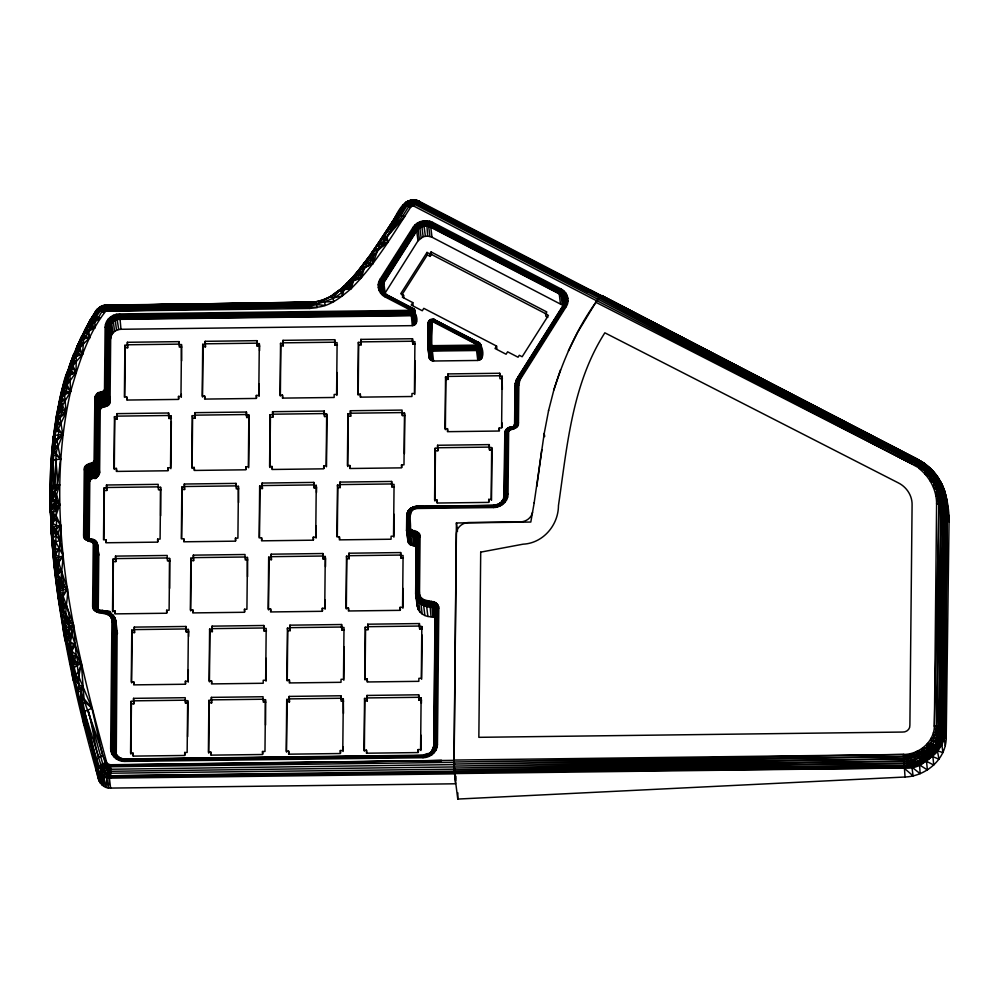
<?xml version="1.0" encoding="UTF-8"?>
<svg xmlns="http://www.w3.org/2000/svg" width="999" height="999" viewBox="0 0 999 999"><rect width="100%" height="100%" fill="white"/><g stroke="black" fill="none" stroke-linecap="round" stroke-linejoin="round"><path stroke-width="1.5" d="M534.228 502.647L530.806 522.052L456.418 522.976L453.996 762.362L455.519 783.79L110.602 788.086C96.891 789.235 91.159 764.385 106.781 762.761C74.151 643.119 42.482 515.559 70.554 391.695C78.659 364.111 87.8 333.566 105.757 311.164L309.141 306.656C325.312 310.115 339.847 298.351 351.323 288.449C375.087 264.648 392.332 235.414 410.527 207.367C411.039 206.169 412.525 205.394 413.736 206.044L596.728 300.836L599.999 296.728L602.172 296.141L418.718 201.036C397.839 194.031 394.343 228.247 382.567 236.9C368.806 256.88 355.307 277.872 336.151 293.107M91.671 462.999C91.321 470.629 92.932 487.524 99.613 472.639L100.237 410.015L98.926 399.013L94.893 396.965L94.068 461.101C92.008 464.985 83.554 462.962 84.253 469.817L83.604 535.077C82.78 541.933 91.271 539.722 93.244 543.556L92.62 606.193C93.631 617.457 112.55 608.816 111.913 622.027L110.652 748.513C110.552 755.943 117.682 761.675 124.825 761.425L423.027 757.717C430.257 757.717 437.35 751.935 437.45 744.442L438.811 608.041C437.799 596.778 418.881 605.419 419.518 592.207L420.067 537.05C420.891 530.182 412.387 532.405 410.427 528.571C411.226 522.602 406.955 509.215 416.745 508.491L493.593 507.542C500.824 507.542 507.929 501.76 508.029 494.268L508.653 431.543C510.701 427.659 519.155 429.67 518.469 422.814L518.843 385.139L519.88 380.007L566.121 306.78C570.167 300.774 567.507 292.058 561.063 288.961L432.604 222.34C425.986 218.931 417.082 221.066 413.024 227.385L380.119 279.171C376.074 285.177 378.733 293.893 385.177 296.978L410.876 310.314C417.182 311.788 419.93 324.65 412.312 325.649L120.979 329.283C115.809 329.27 110.752 333.404 110.677 338.761L110.052 401.286C110.552 408.129 101.286 404.87 100.237 410.015M93.431 478.334L92.008 462.987M412.312 325.649L410.876 310.314C412.462 306.331 415.759 310.464 410.876 310.314L119.555 313.936C112.325 313.936 105.22 319.717 105.12 327.21L104.495 389.735C99.5 393.369 103.821 401.123 103.534 406.98M103.871 406.968L102.435 391.633M98.839 779.932C78.297 708.453 61.439 635.714 53.684 561.638L51.086 530.794L50.087 488.161L53.484 485.764L59.64 484.815L56.468 494.93L56.094 505.182L52.722 513.261L52.959 527.372L56.044 529.545L58.067 533.216L63.274 555.856L60.602 582.18L59.178 585.913L57.917 594.979L63.948 631.106L71.94 670.379L82.542 714.797L97.59 769.53L101.124 775.324L103.834 786.3L103.584 775.773L105.844 765.459C96.578 730.931 81.344 698.351 73.277 663.611C55.919 607.417 51.111 547.689 49.95 489.085L50.874 462.974L53.109 438.136C58.029 413.074 58.841 385.264 73.127 363.311L76.074 361.8L82.467 354.483L83.691 339.335C90.734 330.844 93.569 320.03 98.476 310.514L98.514 308.591L100.325 307.118L106.131 305.082L308.167 302.547C336.563 302.397 353.958 275.662 369.792 256.094L399.438 214.623L405.507 205.07L405.432 203.284L407.854 201.136L412.662 199.937L412.762 200.624M119.555 313.936L120.979 329.283M419.368 534.14L415.921 537.05L417.132 547.415L413.873 545.754L412.45 530.419M412.774 530.407L414.21 545.754M429.632 601.435L431.068 616.77L434.99 617.37L433.741 606.992L436.101 602.822M433.529 361.001L431.705 345.379L431.93 321.903L434.253 319.643L478.783 342.52C482.954 346.316 485.701 359.54 477.809 360.452L433.529 361.001L430.744 360.139L429.183 357.854L427.822 347.003L428.059 323.614L429.345 320.467L432.105 321.603L430.644 319.68L429.17 320.642L428.059 323.614M431.531 601.41L432.954 616.745M532.542 512.212C531.518 517.882 525.961 521.865 520.342 521.89L468.743 522.527C462.549 522.514 456.443 527.497 456.381 533.903L454.108 762.012L454.445 772.639L457.767 799.063L905.044 777.01C925.549 776.211 945.691 759.802 946.19 738.473L949.05 521.528C949.175 496.865 940.708 468.831 915.696 458.828L600.624 295.966C579.195 323.713 564.348 356.693 553.833 390.035M948.6 517.932L946.74 499.488L944.779 491.333L939.06 479.083L931.305 470.691L913.748 460.514L598.813 297.727L912.624 461.938C928.171 469.78 939.197 486.263 938.885 503.896L934.39 726.048C934.177 742.082 918.968 754.482 903.471 754.47L905.044 777.01M97.59 769.53L100.4 783.154L99.276 772.215L103.584 775.773L110.789 777.147L903.795 766.807C925.236 767.607 944.23 750.786 944.754 729.145L946.103 506.056C947.314 486.176 933.528 466.196 914.797 459.465L599.762 296.691L913.748 460.514C923.713 464.135 933.615 469.642 939.06 479.083L929.37 468.706L922.951 463.286L919.167 465.959L918.705 468.231C929.657 476.635 936.662 489.935 936.6 503.821L934.39 726.048C941.657 746.253 927.06 770.691 903.908 767.969L454.545 773.563M76.074 361.8L73.339 360.851L69.68 367.432L67.507 378.209L70.005 380.507L67.108 382.242C59.016 397.852 60.577 416.82 54.52 432.967C56.431 443.144 54.058 453.421 50.874 462.974L53.297 436.85L55.07 435.327L62.787 434.428L60.04 417.694L61.988 412.112L61.463 407.155L70.554 391.695L69.942 375.162C75 366.034 71.978 353.471 80.157 345.517L83.142 344.23L89.922 337.562L88.599 331.368L86.551 329.658C87.388 321.815 93.943 314.623 98.514 308.591L104.458 311.588L96.154 310.639L90.347 320.192L94.855 321.728L100.424 318.044L93.644 316.233L91.995 317.869C79.495 338.137 70.542 360.452 63.986 383.266L65.385 385.102L67.133 384.89L76.011 372.477L76.311 356.705L78.534 353.596L82.842 336.288L98.514 308.591L95.629 311.164L83.816 332.155L87.75 333.042L89.922 337.562L82.055 339.285L78.871 342.882L70.055 364.223L71.279 365.934L72.989 365.821L76.074 361.8L73.751 359.478L71.603 360.614L73.127 363.311C62.263 374.325 62.949 392.832 58.179 407.093C54.046 426.835 52.035 447.315 51.411 467.232M110.602 788.086L109.278 776.997L110.464 764.747L107.193 763.81L102.572 755.644L91.945 708.241L78.734 676.523L77.273 665.234L78.009 662.25L76.136 654.857L73.439 624.912L63.162 596.278L62.887 585.214L60.602 582.18L56.568 582.155C50.824 542.37 49.251 502.01 51.024 461.863L52.81 460.239L60.564 458.953L56.918 440.671L58.616 434.453L58.342 428.883L57.268 425.474L55.482 424.6L56.718 414.21L60.752 404.508L62.313 405.269L66.134 412.287L58.342 428.883L56.556 429.308L53.759 439.373L53.059 442.445L54.895 445.179L58.017 446.578C51.124 462.862 65.022 484.602 50.312 497.889L52.073 493.007C50.312 478.121 55.407 462.787 52.622 448.364L56.918 440.671L62.787 434.428L58.342 428.883M59.64 484.815L54.733 491.97L52.073 493.007L51.948 494.767L52.36 499.625L56.094 505.182L56.518 525.936L55.232 552.984L56.881 563.361L55.632 570.367L55.944 576.498L60.702 579.133L63.973 585.389L67.457 588.973C68.644 601.51 61.226 617.432 71.029 627.971L72.14 635.264L81.394 663.998L84.028 698.713L91.945 708.241L84.378 711.6L82.642 713.736L83.804 724.774M944.417 490.484L937.624 481.893L924.949 473.913L924.974 470.854L929.37 468.706L931.043 469.118C938.198 477.46 945.154 487.087 946.041 498.501M92.795 607.679C94.168 606.331 97.79 609.215 96.766 607.429L97.39 544.792C97.727 542.095 94.093 538.161 92.495 542.095M89.236 538.848L89.798 481.368L91.059 479.008L93.094 478.334M415.122 312.45L414.622 310.052C410.751 306.381 416.683 310.776 414.872 313.311L410.876 311.188L119.543 314.81C112.775 314.81 106.131 320.229 106.031 327.235L105.419 389.772C104.033 394.468 95.08 391.708 95.604 398.489L94.98 461.126C93.594 465.821 84.64 463.061 85.165 469.855L84.515 535.102C83.866 541.895 92.87 538.923 94.156 543.581L93.531 606.218C95.23 616.608 113.811 608.528 112.825 622.052L111.576 748.551C111.476 755.494 118.144 760.863 124.838 760.639L423.039 756.917C429.807 756.93 436.451 751.51 436.551 744.505L437.912 608.104C436.213 597.702 417.632 605.781 418.618 592.257L419.155 537.1C419.805 530.307 410.814 533.291 409.515 528.621C409.852 522.152 406.368 508.241 416.758 507.704L493.606 506.743C500.387 506.755 507.03 501.336 507.117 494.318L507.742 431.593C509.128 426.898 518.081 429.657 517.557 422.864L517.932 385.189L519.03 379.782L565.347 306.406C569.13 300.786 566.645 292.632 560.614 289.735L432.142 223.114C425.949 219.917 417.619 221.915 413.811 227.834L380.906 279.62C377.123 285.239 379.608 293.406 385.639 296.303L411.351 309.628L414.185 310.264C416.695 312.312 413.686 315.934 411.051 315.709L119.718 319.343C114.56 319.33 109.49 323.464 109.415 328.808L108.791 391.346C109.303 398.189 100.037 394.93 98.976 400.062L98.364 462.699L96.004 467.12L90.422 468.706L88.886 470.117L89.798 481.368M99.45 473.901L98.189 463.948L98.839 399.7C99.488 394.942 106.069 397.515 108.167 393.781L108.641 390.984L104.495 389.735M94.73 540.234L96.953 542.732L97.54 545.154L96.915 607.792L92.62 606.193M98.227 611.625L98.789 555.107L96.953 542.732M104.033 488.012L104.346 490.497L106.793 490.472L106.481 487.987L104.033 488.012L103.521 539.81L105.969 539.772L106.281 542.257M103.859 539.248L104.346 490.497M105.969 539.772L105.931 542.769L157.617 542.132L157.642 539.135L160.09 539.098L160.614 487.312L158.154 487.337L158.192 484.353L106.506 485.002L106.481 487.987M106.793 490.472L106.506 485.002M109.89 402.535L108.629 392.595L109.266 328.446C109.341 323.039 114.46 318.868 119.68 318.868L411.001 315.247L414.235 313.399L414.772 312.337L413.786 309.365L386.101 295.729C380.444 293.019 378.122 285.389 381.668 280.132L414.573 228.334C418.131 222.814 425.936 220.929 431.718 223.926L560.189 290.547C565.834 293.256 568.156 300.886 564.622 306.144L518.231 379.645L517.082 385.327L516.708 423.002C517.007 429.645 507.604 426.198 506.893 431.718L506.268 494.455C506.181 501.011 499.975 506.081 493.631 506.081L416.783 507.03L413.349 507.792L410.589 509.84L408.816 514.36L408.853 529.832L410.214 531.568L416.258 533.266L418.319 537.237L417.769 592.395C416.546 606.093 434.677 598.751 437.062 608.229L435.701 744.63C435.614 751.186 429.395 756.255 423.064 756.255L124.863 759.964C118.606 760.177 112.363 755.157 112.45 748.663L113.711 622.165C114.935 608.478 96.803 615.809 94.418 606.331L95.042 543.693C94.43 538.186 84.977 541.858 85.39 535.214L86.039 469.955C85.752 463.324 95.155 466.77 95.854 461.238L96.478 398.601C96.179 391.958 105.582 395.404 106.294 389.885L106.918 327.347C107.005 320.791 113.224 315.721 119.555 315.721L410.889 312.1L413.736 314.76L414.997 324.7M113.049 559.128L113.362 561.613L115.809 561.588L115.497 559.103L113.049 559.128L112.537 610.926L114.985 610.889L115.297 613.374M114.473 416.658L114.785 419.143L117.233 419.105L116.92 416.62L114.473 416.658L113.948 468.444L116.396 468.419L116.721 470.904M112.862 611.888L113.362 561.613M114.286 469.405L114.785 419.143M114.985 610.889L114.96 613.886L166.633 613.236L166.658 610.252L169.106 610.214L169.63 558.429L167.183 558.453L167.208 555.469L115.534 556.118L115.497 559.103M116.396 468.419L116.371 471.416L168.044 470.766L168.082 467.769L170.529 467.744L171.041 415.946L168.594 415.984L168.619 412.999L116.945 413.648L116.92 416.62M115.809 561.588L115.534 556.118M117.233 419.105L116.945 413.648M115.547 755.044L116.209 623.626C116.209 620.491 114.036 612.1 109.74 616.221M116.259 755.431L117.133 630.669M124.9 345.292L125.212 347.789L127.672 347.752L127.348 345.267L124.9 345.292L124.388 397.09L126.836 397.065L127.148 399.55M124.738 396.528L125.212 347.789M126.836 397.065L126.811 400.05L178.484 399.413L178.509 396.416L180.969 396.391L181.481 344.593L179.033 344.63L179.058 341.646L127.385 342.282L127.348 345.267M127.672 347.752L127.385 342.282M131.081 701.36L131.406 703.845L133.854 703.82L133.541 701.335L131.081 701.36L130.569 753.159L133.017 753.121L133.329 755.606M131.793 630.119L132.105 632.604L134.565 632.579L134.241 630.094L131.793 630.119L131.281 681.917L133.729 681.88L134.041 684.365M130.906 754.12L131.406 703.845M131.606 682.879L132.105 632.604M133.017 753.121L132.992 756.118L184.665 755.469L184.703 752.484L187.15 752.447L187.662 700.661L185.215 700.686L185.24 697.702L133.566 698.351L133.541 701.335M133.729 681.88L133.704 684.877L185.377 684.24L185.402 681.243L187.862 681.206L188.374 629.42L185.926 629.445L185.951 626.473L134.278 627.11L134.241 630.094M133.854 703.82L133.566 698.351M134.565 632.579L134.278 627.11M160.664 515.696L160.614 487.312M171.041 415.946L171.353 418.431L168.906 418.469L168.619 412.999M169.668 588.324L169.63 558.429M170.854 468.706L171.328 421.478M181.294 397.352L181.319 394.305M181.656 360.789L181.481 344.593M181.855 487.05L182.168 489.535L184.615 489.498L184.303 487.012L181.855 487.05L181.331 538.836L183.779 538.811L184.103 541.296M181.681 538.274L182.168 489.535M183.779 538.811L183.754 541.795L235.427 541.158L235.464 538.161L237.912 538.136L238.424 486.338L235.976 486.376L236.001 483.391L184.328 484.028L184.303 487.012M184.615 489.498L184.328 484.028M187.65 736.65L187.974 703.146L185.527 703.171L185.552 700.187L133.878 700.836M188.636 636.475L188.686 631.905L186.239 631.93L185.951 626.473M188.187 682.18L188.312 669.992M190.871 558.166L191.184 560.651L193.631 560.614L193.319 558.129L190.871 558.166L190.347 609.952L192.807 609.927L193.119 612.412M192.283 415.684L192.595 418.169L195.055 418.144L194.73 415.659L192.283 415.684L191.771 467.482L194.218 467.445L194.53 469.93M190.684 610.913L191.184 560.651M192.095 468.444L192.595 418.169M192.807 609.927L192.77 612.911L244.455 612.275L244.48 609.278L246.928 609.253L247.44 557.454L244.992 557.492L245.03 554.507L193.344 555.144L193.319 558.129M194.218 467.445L194.193 470.442L245.866 469.805L245.891 466.808L248.351 466.77L248.863 414.985L246.416 415.01L246.441 412.038L194.768 412.674L194.73 415.659M193.631 560.614L193.344 555.144M195.055 418.144L194.768 412.674M202.722 344.33L203.034 346.815L205.482 346.79L205.17 344.293L202.722 344.33L202.21 396.116L204.658 396.091L204.97 398.576M202.535 397.078L203.034 346.815M204.658 396.091L204.633 399.088L256.306 398.439L256.331 395.442L258.778 395.417L259.303 343.619L256.843 343.656L256.88 340.671L205.207 341.321L205.17 344.293M205.482 346.79L205.207 341.321M208.903 700.386L209.216 702.871L211.663 702.846L211.351 700.361L208.903 700.386L208.391 752.185L210.839 752.147L211.151 754.645M209.615 629.158L209.927 631.643L212.375 631.605L212.063 629.12L209.615 629.158L209.103 680.943L211.551 680.918L211.863 683.403M208.716 753.146L209.216 702.871M209.428 681.905L209.927 631.643M210.839 752.147L210.814 755.144L262.487 754.507L262.512 751.51L264.972 751.473L265.484 699.687L263.037 699.712L263.062 696.74L211.388 697.377L211.351 700.361M211.551 680.918L211.513 683.915L263.199 683.266L263.224 680.269L265.672 680.244L266.196 628.446L263.736 628.483L263.773 625.499L212.088 626.148L212.063 629.12M211.663 702.846L211.388 697.377M212.375 631.605L212.088 626.148M238.599 502.534L238.424 486.338M248.676 467.732L249.176 417.47L246.728 417.495L246.441 412.038M247.59 576.698L247.44 557.454M259.565 350.674L259.615 346.116L257.168 346.141L256.88 340.671M259.116 396.378L259.228 384.19M259.665 486.076L259.977 488.561L262.437 488.536L262.113 486.051L259.665 486.076L259.153 537.862L261.601 537.837L261.913 540.322M259.503 537.312L259.977 488.561M261.601 537.837L261.576 540.834L313.249 540.184L313.274 537.2L315.734 537.162L316.246 485.377L313.798 485.402L313.823 482.417L262.15 483.066L262.113 486.051M262.437 488.536L262.15 483.066M266.508 630.931L264.061 630.968L263.773 625.499M265.572 725.024L265.484 699.687M266.009 681.206L266.233 658.353M268.681 557.192L269.006 559.677L271.453 559.652L271.141 557.155L268.681 557.192L268.169 608.978L270.617 608.953L270.941 611.438M270.105 414.722L270.417 417.207L272.864 417.17L272.552 414.685L270.105 414.722L269.593 466.508L272.04 466.483L272.352 468.968M268.506 609.939L269.006 559.677M269.917 467.47L270.417 417.207M270.617 608.953L270.592 611.95L322.265 611.301L322.302 608.304L324.75 608.279L325.262 556.493L322.814 556.518L322.839 553.533L271.166 554.183L271.141 557.155M272.04 466.483L272.015 469.48L323.688 468.831L323.713 465.834L326.161 465.809L326.685 414.011L324.225 414.048L324.263 411.064L272.59 411.7L272.552 414.685M271.453 559.652L271.166 554.183M272.864 417.17L272.59 411.7M280.544 343.356L280.856 345.841L283.304 345.816L282.992 343.331L280.544 343.356L280.02 395.154L282.48 395.117L282.792 397.602M280.357 396.116L280.856 345.841M282.48 395.117L282.442 398.114L334.128 397.477L334.153 394.48L336.601 394.443L337.113 342.657L334.665 342.682L334.702 339.71L283.017 340.347L282.992 343.331M283.304 345.816L283.017 340.347M286.725 699.425L287.038 701.91L289.485 701.872L289.173 699.387L286.725 699.425L286.214 751.211L288.661 751.186L288.973 753.671M287.437 628.184L287.749 630.669L290.197 630.644L289.885 628.159L287.437 628.184L286.913 679.982L289.373 679.944L289.685 682.429M286.538 752.172L287.038 701.91M287.25 680.943L287.749 630.669M288.661 751.186L288.624 754.183L340.309 753.533L340.334 750.536L342.782 750.511L343.306 698.713L340.846 698.751L340.884 695.766L289.198 696.415L289.173 699.387M289.373 679.944L289.335 682.941L341.009 682.305L341.046 679.308L343.494 679.27L344.006 627.484L341.558 627.509L341.596 624.525L289.91 625.174L289.885 628.159M289.485 701.872L289.198 696.415M290.197 630.644L289.91 625.174M316.508 492.432L316.558 487.862L314.111 487.887L313.823 482.417M316.059 538.124L316.183 525.936M325.499 566.595L325.574 558.978L323.127 559.003L322.839 553.533M326.498 466.77L326.998 416.496L324.55 416.533L324.263 411.064M325.075 609.24L325.174 600.099M337.437 345.142L334.977 345.167L334.702 339.71M336.925 395.404L337.163 372.565M337.487 485.102L337.799 487.587L340.247 487.562L339.935 485.077L337.487 485.102L336.975 536.9L339.423 536.863L339.735 539.36M337.312 536.338L337.799 487.587M339.423 536.863L339.398 539.86L391.071 539.223L391.096 536.226L393.544 536.188L394.068 484.403L391.608 484.428L391.645 481.456L339.972 482.092L339.935 485.077M340.247 487.562L339.972 482.092M344.318 629.969L341.87 629.994L341.596 624.525M343.119 751.473L343.156 746.902M343.494 713.386L343.306 698.713M343.818 680.232L344.156 646.728M346.503 556.218L346.815 558.703L349.275 558.678L348.951 556.193L346.503 556.218L345.991 608.016L348.439 607.979L348.751 610.464M347.927 413.748L348.239 416.233L350.686 416.208L350.374 413.723L347.927 413.748L347.402 465.546L349.862 465.509L350.174 467.994M346.316 608.978L346.815 558.703M347.739 466.508L348.239 416.233M348.439 607.979L348.414 610.976L400.087 610.339L400.112 607.342L402.572 607.305L403.084 555.519L400.636 555.544L400.661 552.572L348.988 553.209L348.951 556.193M349.862 465.509L349.825 468.506L401.511 467.857L401.536 464.872L403.983 464.835L404.495 413.049L402.048 413.074L402.085 410.089L350.399 410.739L350.374 413.723M349.275 558.678L348.988 553.209M350.686 416.208L350.399 410.739M358.354 342.395L358.678 344.88L361.126 344.842L360.814 342.357L358.354 342.395L357.842 394.18L360.289 394.155L360.602 396.64M358.179 395.142L358.678 344.88M360.289 394.155L360.264 397.152L411.938 396.503L411.975 393.506L414.423 393.481L414.935 341.683L412.487 341.72L412.512 338.736L360.839 339.385L360.814 342.357M361.126 344.842L360.839 339.385M364.548 698.451L364.86 700.936L367.307 700.911L366.995 698.426L364.548 698.451L364.023 750.249L366.483 750.212L366.795 752.697M365.247 627.222L365.559 629.707L368.019 629.67L367.707 627.185L365.247 627.222L364.735 679.008L367.182 678.983L367.495 681.468M364.36 751.211L364.86 700.936M365.06 679.969L365.559 629.707M366.483 750.212L366.446 753.209L418.119 752.572L418.156 749.575L420.604 749.537L421.116 697.752L418.668 697.777L418.693 694.804L367.02 695.441L366.995 698.426M367.182 678.983L367.157 681.967L418.831 681.33L418.868 678.333L421.316 678.309L421.828 626.51L419.38 626.548L419.405 623.563L367.732 624.2L367.707 627.185M367.307 700.911L367.02 695.441M368.019 629.67L367.732 624.2M394.38 486.888L391.933 486.913L391.645 481.456M393.881 537.162L394.106 514.31M403.396 558.004L400.949 558.029L400.661 552.572M404.433 453.608L404.82 415.534L402.36 415.559L402.397 412.575L350.711 413.224M402.897 608.266L403.097 588.473M410.564 514.173L406.743 515.521L406.543 530.282L408.391 542.644L410.065 544.58L413.873 545.754M407.867 534.465L408.391 542.644M450.811 505.993L493.843 505.457L416.858 506.193C405.919 506.805 405.869 523.326 408.778 531.418C411.288 534.065 417.594 532.23 417.57 537.45L417.02 592.607C415.671 606.992 433.504 599.625 436.313 608.441L434.952 744.842C434.865 750.998 429.033 755.744 423.101 755.744L124.887 759.452C119.018 759.652 113.162 754.944 113.249 748.85L114.51 622.352C114.997 615.209 107.143 611.051 101.948 610.377C120.617 614.872 102.622 607.592 104.071 613.011M415.247 344.168L412.799 344.205L412.512 338.736M414.747 394.443L415.084 360.926M420.067 537.05L416.246 538.386L415.646 593.918L418.256 609.515C420.729 614.135 425.899 616.808 431.068 616.77M416.97 596.203L416.895 603.858L418.256 609.515M421.403 703.284L421.428 700.237L418.981 700.262L418.693 694.804M421.828 626.51L422.14 628.995L419.692 629.033L419.405 623.563M420.929 750.499L421.091 735.276M421.64 679.27L422.077 635.089M429.508 358.728L427.884 346.628L428.109 323.239L429.046 321.428L431.98 321.728L431.343 321.178L431.031 321.953L431.331 346.316L476.386 345.979L477.709 344.68L433.017 320.879L431.343 321.178M435.114 448.276L435.427 450.761L437.874 450.736L437.562 448.251L435.114 448.276L434.602 500.074L437.05 500.037L437.362 502.522M434.927 501.036L435.427 450.761M433.941 749L434.99 609.39L438.811 608.041M437.05 500.037L437.025 503.034L488.698 502.385L488.723 499.4L491.171 499.363L491.695 447.577L489.248 447.602L489.273 444.617L437.599 445.267L437.562 448.251M437.874 450.736L437.599 445.267M445.554 376.923L445.866 379.408L448.314 379.37L448.002 376.885L445.554 376.923L445.03 428.708L447.49 428.683L447.802 431.168M445.367 429.67L445.866 379.408M447.49 428.683L447.452 431.68L499.138 431.031L499.163 428.034L501.61 428.009L502.122 376.211L499.675 376.248L499.712 373.264L448.027 373.913L448.002 376.885M448.314 379.37L448.027 373.913M455.831 780.381L455.606 776.036M491.508 500.324L492.007 450.062L489.56 450.087L489.273 444.617M501.96 427.447L501.998 422.877M502.335 389.36L502.122 376.211M504.308 498.576L504.77 433.241L506.206 429.433L509.103 430.369M506.206 429.433L504.832 432.879L504.208 495.604C502.397 499.85 505.369 495.854 507.642 497.19M514.585 424.525L515.022 386.476L518.843 385.139M945.316 745.641L943.905 736.4L943.893 728.271L946.103 506.056C947.189 485.289 931.555 469.043 914.797 459.465L600.624 295.966L601.898 295.604L916.907 458.916L924.412 463.524L933.029 471.178L930.369 468.718M946.19 738.473L944.754 729.145L946.74 499.488L949.05 521.528L946.553 501.361M946.103 506.056L947.339 507.842L945.129 730.057C945.703 746.84 932.504 757.592 919.567 764.922L912.836 765.758L454.27 769.842L903.596 763.336C923.176 763.486 942.407 747.801 942.569 727.509L946.103 506.056L941.083 504.183L936.6 503.821L938.161 495.429L940.334 495.367L946.128 497.227L946.965 506.918L945.129 730.057L943.905 736.4L938.136 732.667L933.566 732.292C934.365 742.007 932.666 752.422 926.41 760.264L927.384 769.942L919.567 764.922L920.154 773.663L911.887 767.145L903.795 766.807L454.358 771.428L903.683 765.234C923.888 765.396 943.718 749.213 943.893 728.271L938.873 726.398L934.39 726.048M65.222 641.133C60.914 621.278 62.1 601.76 58.829 582.117C56.881 563.249 60.577 544.205 60.714 525.262L56.518 525.936L50.937 521.977L52.835 518.493L55.969 515.484L59.815 504.657L56.468 494.93L50.412 494.33L51.998 490.809L50.724 487.287L51.024 461.863M56.918 440.671L53.059 442.445L55.482 424.6L60.04 417.694L66.134 412.287L64.598 394.867C69.455 389.135 64.173 380.244 69.942 375.162L76.011 372.477L72.989 365.821L70.342 367.657L68.956 367.232L73.539 354.745L80.519 343.169L83.142 344.23L79.87 347.914L78.197 347.927L76.548 349.313L71.603 360.614L73.339 360.851M457.767 799.063L457.842 792.844M73.214 680.406C70.33 665.184 72.715 649.85 69.031 634.827C62.9 623.538 63.224 609.04 63.162 596.278L67.457 588.973L58.666 562.549L63.274 555.856L55.669 541.795L52.497 538.661L51.086 530.794L52.959 527.372L56.518 525.936M90.884 541.708C92.82 537.3 85.602 540.734 86.189 535.402L86.838 470.154C86.876 463.811 96.478 467.582 96.653 461.426L97.278 398.788C97.303 392.457 106.918 396.228 107.093 390.072L107.717 327.535C107.805 321.378 113.624 316.633 119.568 316.633L410.901 313.012L412.899 311.825L413.311 310.452L412.212 308.641L386.513 295.304C381.218 292.769 379.033 285.602 382.355 280.669L415.259 228.883C418.606 223.689 425.924 221.928 431.356 224.738L559.815 291.358C565.122 293.906 567.295 301.061 563.973 305.994L517.532 379.608L516.333 385.527L515.834 424.188L513.199 427.21L507.13 428.833L509.09 427.485L510.964 427.56M91.221 541.708L91.371 539.273L95.28 540.796L93.132 539.51L91.671 541.745L91.234 540.921M99.912 612.824L100.062 610.401L105.22 611.013M101.798 612.799L101.861 610.839M124.825 761.425L124.975 758.99L425.611 755.132L426.211 757.342M416.745 508.491L416.908 506.056L423.139 506.331M423.027 757.717C422.165 753.895 430.132 752.085 431.968 754.745M493.593 507.542L493.793 505.182M510.714 429.645L510.864 427.21L509.04 427.584L510.914 427.285M511.038 429.632L510.814 427.347M595.741 302.21L911.45 463.648L919.167 465.959L929.969 471.004C937.711 479.957 944.554 492.032 941.083 504.183L936.675 726.123C936.425 734.215 932.791 742.07 926.822 747.539L922.639 748.114L929.182 758.391C938.723 751.011 937.362 737.2 938.873 726.398L941.083 504.183L940.334 495.367L936.662 489.535L933.678 487.862L933.815 482.767L929.982 480.531L929.882 476.498L934.814 474.95L937 476.361M85.277 329.907L75.899 349.113L76.498 350.911L79.396 349.8L82.467 354.483L74.625 356.755L71.603 360.614M412.512 545.629L410.714 535.102L411.563 530.244L408.816 534.64L410.065 544.58M482.005 357.817C481.568 357.317 481.818 335.439 476.386 345.117L432.105 345.666M97.24 309.066L95.529 311.538C98.364 306.518 109.166 300.674 105.757 311.164L309.503 308.466L317.27 307.63L315.509 302.035L104.233 305.594L105.919 306.293L308.504 303.708L325.287 305.444L324.525 301.96L322.789 300L308.504 303.708L104.72 307.754L101.111 309.64L94.268 319.705L89.236 322.053L94.967 327.66L88.599 331.368L83.816 332.155L86.551 329.658L94.967 327.66L94.855 321.728L94.268 319.705L92.445 318.469L92.645 316.508L90.347 320.192L94.268 319.705L98.589 317.245L101.91 311.663L100.325 307.118C101.836 305.257 110.015 304.932 104.171 306.169L104.096 305.469L106.244 305.269M99.276 772.215L104.283 772.452C94.568 752.971 94.118 730.244 87.85 709.59L103.172 765.509L102.747 771.528L106.643 773.251L454.133 769.18M50.437 502.322L55.432 495.129L52.26 497.415L50.437 502.322L50.749 513.723L55.994 510.876L59.815 504.657L56.044 499.512L54.733 491.97L56.356 459.19L53.484 485.764L51.998 490.809L54.733 491.97L56.468 494.93M416.383 322.39L414.96 310.701L413.062 308.416L387.162 294.98L385.177 296.978M96.491 771.653L95.367 760.739C92.258 736.738 73.901 711.213 82.967 686.825L78.859 684.727C67.87 670.154 69.868 650.299 66.334 633.079C71.616 624.475 69.58 614.934 66.421 605.569L59.378 598.95L57.917 594.979L62.887 585.214L63.973 585.389L63.287 589.959C54.133 591.87 60.077 603.209 62.999 608.241L61.064 611.263L66.096 614.26L69.73 621.041L73.439 624.912L72.14 635.264L68.419 648.276L72.04 669.23L77.697 690.147L82.642 713.736L98.339 770.654L99.463 781.568C91.796 744.205 80.894 707.454 71.94 670.379L76.136 654.857L68.419 648.276L61.988 617.407L63.973 613.186M92.145 541.033L92.108 541.883L92.957 541.408M430.794 345.342L431.705 345.379C428.284 348.476 425.961 346.79 430.794 345.342L431.93 321.903L428.109 323.239M588.623 290.834L413.811 202.347L410.077 202.897L407.093 205.594L385.739 238.686L384.29 243.032L377.572 250.612L372.877 263.599L357.492 271.478L357.405 272.252L369.792 256.094C359.902 268.094 351.361 281.593 338.474 290.796L338.436 291.533C356.268 276.373 369.742 256.968 382.467 237.7L405.856 202.31C409.627 200.162 416.258 198.351 419.443 202.023M410.614 508.528L412.912 509.765M430.082 753.109L433.191 749.537L434.34 745.104L435.701 608.716C432.455 600.599 415.259 607.629 416.396 592.869L416.945 537.712C416.845 532.704 410.489 535.014 408.279 532.042C407.055 528.683 404.208 506.755 411.938 510.664M500.387 502.897C495.379 506.618 501.523 500.524 502.547 504.57M515.646 428.109L513.336 426.873L515.347 423.476L515.721 385.801L516.958 379.67L563.448 305.969C566.583 301.311 564.535 294.543 559.527 292.145L431.056 225.524C425.924 222.864 419.006 224.525 415.859 229.433L382.954 281.219C379.645 286.114 382.118 293.144 387.462 295.379C386.326 293.157 383.891 293.506 382.617 295.279M57.268 425.474L60.839 423.101L57.842 421.728L56.181 419.33L61.376 393.144L63.661 389.622L63.836 386.725L67.17 379.657L70.005 380.507M402.672 206.343L404.195 204.895L411.051 206.593L405.432 203.284L404.195 204.895L387.063 236.701L387.974 242.257C380.482 247.59 373.064 254.083 370.042 263.049L364.198 268.594L361.251 278.047L347.302 282.817L346.291 284.253C342.557 299.088 321.591 301.785 309.141 306.656L105.782 309.315L101.948 306.056L99.363 308.042L100.325 307.118L104.783 311.388L103.609 308.042L105.919 306.293L315.809 302.11M53.759 439.373L53.322 437.987L55.07 435.327L53.759 439.373L57.467 438.586L62.787 434.428L58.417 430.731L56.044 431.293L54.52 432.967L53.109 438.136L53.471 440.971M353.047 276.81L361.251 278.047L361.613 271.765L364.198 268.594L361.338 266.933L358.853 270.904L360.414 273.202L361.251 278.047L354.52 279.895L351.024 279.433L347.24 283.579L347.302 282.817M71.391 657.292L76.136 654.857L81.394 663.998L77.273 665.234L74.713 660.863L71.716 651.398L75.125 644.667L69.718 641.583L66.97 638.111L69.031 634.827L69.73 621.041L66.546 620.641L63.162 623.401L63.948 631.106L65.784 627.834L73.439 624.912L69.93 622.577L67.433 622.414L65.185 623.663L63.761 626.41L64.685 633.478M94.068 461.101L98.214 462.337L96.99 466.221L98.239 476.161M108.629 392.595L107.417 394.855L108.679 404.807M56.568 416.72L58.479 412.799L66.134 412.287C64.71 413.274 56.556 419.118 56.656 415.309M50.724 487.287L52.81 460.239L52.11 457.617L53.584 455.781L55.969 455.094L60.564 458.953L57.542 484.927M56.793 566.371L58.666 562.549L56.881 563.361L53.684 561.638L54.483 562.524L58.791 560.589L63.274 555.856L55.544 558.266L53.684 561.638L54.845 565.122L61.439 571.116L55.944 576.498L57.942 573.613L55.632 570.367L53.759 560.152L55.332 554.732L59.341 548.576L55.332 549.213L52.535 544.393L52.497 538.661L58.067 533.216L60.714 525.262L56.131 518.943L52.797 520.267L50.862 518.394L50.137 509.552L50.512 504.557L52.36 499.625L56.044 499.512M72.04 669.23L77.273 665.234L73.277 663.611L71.129 663.898L73.039 661.862L73.489 655.956M426.536 220.704L427.659 236.039L431.993 237.213L562.287 305.045L561.051 294.668L563.623 290.672M432.53 360.914L430.881 350.412L431.93 345.629L428.696 348.988L430.032 359.503M454.058 766.945L109.565 771.29L103.584 775.773L100.837 772.177L100.737 769.505L105.832 768.219L107.954 764.46L106.019 787.324L103.584 776.897C91.983 750.561 86.826 720.566 80.619 692.132L77.697 690.147L78.859 684.727L78.734 676.523L81.394 663.998L74.713 660.863L73.039 661.862M387.974 242.257L378.246 244.543L379.258 248.202L381.044 240.135L385.739 238.686L387.974 242.257L379.258 248.202L374.175 249.563L372.877 263.599L365.497 266.958L361.788 266.833L371.84 258.591L368.269 257.592L371.328 254.608L374.263 255.269M58.791 560.589L55.544 558.266L53.759 560.152L55.232 552.984L52.897 549.6C55.669 542.257 49.813 534.827 52.959 527.372L51.174 529.195L51.573 530.144L54.033 532.117L59.715 540.634L55.669 541.795L52.535 544.393M66.97 638.111L72.14 635.264L69.031 634.827L66.334 633.079L65.397 632.005L66.621 630.869L68.731 631.43L72.14 635.264L69.356 638.211L66.97 638.111L65.047 634.665L65.784 627.834L68.631 620.866L66.159 617.544L61.988 617.407M61.463 600.399L63.162 596.278L59.378 598.95L59.765 591.658L63.199 594.155L67.457 588.973L64.086 586.8L61.638 586.65L59.366 587.824L57.992 593.618L56.568 582.155L58.666 578.171M357.492 271.478C355.681 286.775 340.559 286.775 331.243 296.204L322.789 300M428.396 321.865L429.345 320.467M454.42 773.85L109.353 778.146L108.317 787.924L106.406 777.859L101.124 775.324L97.59 769.992M410.739 512.924L407.267 513.161L406.868 529.557L409.178 533.766L414.46 535.027L416.421 537.287L415.959 593.194C415.072 608.241 431.68 601.485 435.252 609.028L433.891 745.429C429.22 761.488 430.944 744.755 437.062 747.364M506.555 499.962C500.899 496.241 500.362 509.54 504.47 495.254L505.094 432.517L505.382 430.894L508.866 430.719L508.329 429.995M519.118 382.542L515.609 382.942L515.022 386.476M513.861 426.398L514.897 423.801L515.609 382.942L516.545 379.845L519.88 380.007M311.151 303.159L315.559 302.722L308.167 302.547L309.503 308.466M81.394 663.998L78.222 672.739L75.887 674.038L74.251 674.025L73.189 672.302L73.789 667.145L74.962 679.357L78.734 676.523M567.432 304.071L563.798 304.333L517.794 377.46L563.074 306.069L566.121 306.78M407.055 518.731L407.267 513.161M437.45 744.442L433.891 745.429L433.354 747.889M518.469 422.814L515.347 423.476L514.248 425.824L515.234 424.325L518.269 424.313M534.153 502.934L544.218 433.466L544.567 436.288M541.783 449.662L536.825 486.388M417.082 545.866L416.171 537.699L419.892 535.551M415.971 596.828L415.959 593.194L419.518 592.207M408.104 514.66L407.792 511.488L409.54 509.502M432.53 750.224L433.191 749.537L435.976 750.149M564.66 304.782L563.598 298.102L559.203 293.431L430.744 226.81C425.974 224.35 419.555 225.899 416.62 230.444L383.716 282.242L382.317 286.276L383.466 293.594M516.545 379.845C515.696 380.444 518.693 374.538 521.103 377.634M50.512 504.557L56.031 508.591L59.815 504.657L52.36 499.625L50.137 509.552L50.487 512.4M563.798 304.333L564.497 301.923L568.056 301.186M407.018 513.449L408.017 511.251L411.201 511.738M416.246 538.386C416.633 534.665 409.19 535.839 407.13 532.704L406.868 529.557L410.427 528.571M415.696 593.543L417.232 606.768M434.99 609.39L433.116 606.63L423.613 605.157L418.718 601.61L416.021 596.428L419.755 594.28M504.77 433.241C504.545 430.869 507.917 426.248 509.428 430.07M514.647 424.15L514.497 425.187L517.707 425.749M504.145 495.979L505.519 494.667L508.029 494.268M412.575 308.379L414.622 310.052L411.301 310.764L410.964 314.623L119.63 318.244C114.261 318.244 109.003 322.54 108.916 328.097L108.304 390.634C108.679 397.39 99.213 393.793 98.489 399.35L97.865 461.988C98.239 468.743 88.774 465.147 88.049 470.716L87.4 535.963C89.723 540.422 87.313 535.689 84.303 537.986M515.659 386.438L515.359 383.241M564.248 302.247L564.435 299.75L567.956 298.264M98.988 475.087L97.902 464.048L94.006 461.513L94.98 461.126M427.884 346.628L428.783 349.55L432.28 351.061L476.56 350.512C481.918 351.248 482.567 341.371 476.673 344.468L432.467 321.541L433.204 319.143L434.54 319.568M72.915 356.843L66.409 375.212L60.914 394.78L58.966 403.584L60.752 404.508L58.179 407.093L61.463 407.155L59.341 409.278L59.041 407.33L59.041 410.452L56.718 414.21L58.479 412.799L56.181 419.33L60.04 417.694M415.097 200.025L413.211 205.856L418.718 201.036L412.55 200.087L411.313 202.472L412.262 205.856L408.541 201.074L408.966 203.534L411.051 206.593M74.962 679.357L75.887 674.038M363.873 263.386L365.172 262.737L372.877 263.599L371.84 258.591L368.032 258.666L365.497 266.958M933.678 487.862L939.797 486.7L943.468 487.849C938.423 473.401 922.626 471.078 911.45 463.648L597.802 299.038L912.624 461.938C929.357 466.758 943.256 486.388 938.885 503.896L936.675 726.123L938.136 732.667C934.902 746.315 922.514 754.545 912.199 762.349L903.533 761.201L454.158 766.071L903.483 758.94L911.3 758.041L926.822 747.539L931.018 752.647L932.904 756.655L938.998 759.203L936.975 748.626L930.968 742.931L927.534 743.618C926.647 752.734 921.64 761.151 912.562 764.21L903.596 763.336L454.208 768.031L903.533 761.201C922.289 761.35 940.721 746.315 940.871 726.872L945.279 496.478C942.132 486.401 937.174 476.71 926.71 472.664L924.949 473.913M548.613 410.427L544.13 433.891L544.492 436.675M71.279 365.934L66.871 373.314L65.36 379.458L67.108 382.242L63.037 386.513L64.535 386.938L67.133 384.89L70.554 391.695L62.987 391.783L61.376 393.144L60.14 399.563L61.601 401.311L62.313 405.269L61.613 408.791L59.041 410.452L61.988 412.112M105.407 311.188L105.782 309.315L104.72 307.754L105.919 306.293L102.447 306.069L102.285 308.691L104.458 311.588M428.633 321.603L428.134 346.278L429.795 349.288L432.192 349.975L476.473 349.413C481.855 350.362 481.343 339.847 476.673 344.468M52.248 531.131L51.086 530.794L51.761 531.456L56.044 529.545L60.714 525.262L55.969 515.484L52.735 515.584L50.862 518.394L52.747 516.758L56.131 518.943L52.847 522.627L51.424 529.095L51.985 533.841L55.819 531.368L58.067 533.216M331.243 296.204L332.954 297.939L342.32 296.066L343.918 290.122L341.808 288.336L345.042 289.161L351.323 288.449L348.776 281.243L350.187 280.432L353.359 281.144L351.323 288.449L338.474 290.796L330.457 297.04L333.878 294.68M413.274 325.537L411.8 309.066M927.534 743.618L929.307 744.992C928.071 754.445 922.302 762.911 912.836 765.758L911.887 767.145L913.123 775.886L903.908 767.969L110.689 775.786L106.643 773.251M414.298 312.063L413.973 309.078M52.497 538.661L54.033 532.117L52.959 527.372M430.744 360.139L429.483 350.199L431.93 345.629L432.105 346.541M414.41 530.556L413.661 535.414L414.935 545.816M427.36 601.223L426.61 606.081L427.884 616.483M433.154 601.56L432.405 606.405L433.678 616.808M73.789 667.145L72.777 671.278L71.94 670.379L74.251 674.025M91.945 708.241L85.277 702.309L82.942 703.658L81.606 707.342L82.542 714.797L82.205 710.801L84.378 711.6L98.651 757.454L95.367 760.739M425.549 755.369L427.797 754.257L429.245 756.343M512.012 427.472L512.687 429.445M498.538 504.17C492.969 506.081 499.712 502.547 499.812 506.168M51.174 529.195L52.847 522.627M548.513 410.826L553.933 389.635L560.489 369.867M922.639 748.114L921.802 751.348L918.73 755.569L911.775 760.251L903.483 758.94L454.12 764.035L903.471 756.655L910.801 755.806L917.781 753.496L921.44 762.911C929.12 757.279 931.692 747.352 931.23 738.249L934.053 737.674L940.721 742.269L941.87 744.405L942.906 752.609L938.036 750.923L932.604 755.569M599.999 296.728L417.02 201.91L413.811 202.347L412.912 205.819L412.662 199.937M51.985 519.63L52.747 516.758L55.969 515.484L50.699 511.388L50.137 509.552M55.944 576.498L58.004 570.579L61.439 571.116L63.973 585.389L63.249 586.725M89.248 541.558L90.072 539.323L91.084 539.36M98.277 612.674C102.023 608.566 96.603 611.937 95.892 606.768L96.516 544.13L95.542 541.333L92.944 539.622M121.641 761.138L122.615 758.778L146.816 759.078M396.453 216.134L398.064 214.548L404.72 216.558L387.063 236.701L384.053 236.151L382.567 236.9L370.641 254.87L372.677 251.461L377.572 250.612L374.662 249.425M50.699 511.388L55.844 501.81M924.05 749.824L923.026 753.283L911.3 758.041L903.471 756.655L454.108 762.012L903.471 754.47L910.801 755.806L916.795 751.523L921.802 751.348L926.41 760.264M515.309 383.591L516.308 380.095M96.241 541.683L92.807 542.395M93.931 321.466L88.012 324.288L85.002 329.907L86.551 329.658M64.898 621.59L66.159 617.544L69.73 621.041M63.199 594.155L59.366 595.841L58.654 595.204L59.765 591.658M429.682 221.216L428.633 225.999L429.907 236.401M53.759 517.432L52.797 520.267L50.937 521.977M85.29 331.855L87.75 333.042L84.053 334.053L81.231 337.262L78.871 342.882L80.157 345.517L75.899 349.113M68.419 648.276L70.192 643.131L75.125 644.667L71.516 649.675L68.419 648.276L75.125 644.667M82.642 713.736L98.314 767.906L102.847 768.843L103.696 766.42L107.68 764.31L105.832 768.219L110.477 769.255L454.008 764.61M410.889 312.1L411.8 311.176M103.696 312.55L101.91 311.663L104.096 311.938L105.782 309.315L308.803 305.02L316.608 304.195L323.314 300M54.321 561.675L55.544 558.266L54.845 565.122L56.881 563.361M413.736 314.76L413.961 312.212L410.876 310.314L411.476 311.401M90.135 322.977L85.002 329.907M94.893 396.965L97.502 393.169L102.11 391.633M409.103 543.706L407.717 533.141L410.864 529.732M58.017 446.578L52.622 448.364L54.52 449.325L58.017 446.578L62.787 434.428M59.378 598.95L60.827 595.317M64.535 386.938L66.883 387.013L70.554 391.695L64.598 394.867C58.404 394.043 62.987 387.787 65.385 385.102M62.912 604.969L61.064 611.263L63.312 609.889L66.421 605.569L60.44 604.67L57.917 594.979L58.654 595.204M80.519 343.169L78.871 342.882L81.081 337.674L82.842 336.288L89.922 337.562L84.478 338.349L81.081 337.674L82.055 339.285M414.185 325.212L413.361 313.037L411.301 310.764M401.111 215.022L405.507 205.07L407.992 204.383L408.816 206.393L410.527 207.367M66.546 620.641L65.185 623.663L63.162 623.401M944.267 737.362L941.52 743.406L943.056 735.401L944.779 505.282L943.98 495.904L942.319 489.373L935.801 482.192L931.98 479.57L929.982 480.531M53.834 545.629L55.669 541.795M88.012 324.288L85.976 328.534L87.4 325.412L90.559 328.221M73.539 354.745L79.396 349.8L77.123 346.328L85.215 329.857M384.165 294.53L418.007 240.809L423.164 236.713L427.659 236.039M102.435 392.507L102.897 391.583L104.433 396.278L105.232 406.818M91.995 463.861L92.457 462.937L93.993 467.632L94.793 478.171M415.959 531.043L414.36 535.639L415.621 546.028M425.212 600.561L423.613 605.157L424.875 615.546M434.715 602.035L433.116 606.63L434.365 617.02M568.394 350.911L577.859 331.955L596.728 300.836M477.622 344.305L476.773 344.605L481.081 345.941L479.508 349.463L480.769 359.403M51.948 494.767L50.312 497.889L52.26 497.415M63.973 585.389L60.602 582.18L60.839 585.014L59.366 587.824L58.516 594.592M478.871 360.327L477.622 350.374L480.756 347.877M86.513 327.11L85.602 328.783L88.474 326.411L92.333 324.912L98.589 317.245M396.453 215.709L382.567 236.9L397.09 214.785L384.053 236.151L385.739 238.686L381.156 239.123C391.358 228.833 396.228 214.073 405.432 203.284L402.672 205.919L404.008 204.633M64.336 617.457L66.096 614.26L63.312 609.889M407.717 533.141L406.88 531.605L410.477 528.983L409.515 528.621M510.726 428.858L510.252 429.695L509.09 427.485M506.568 429.37L505.531 432.205L504.907 494.93L503.771 499.363L500.237 503.334M87.7 541.083C93.182 536.051 87.45 541.957 86.876 535.651L87.525 470.404C87.924 464.473 97.515 468.231 97.34 461.675L97.964 399.051C98.352 393.107 107.954 396.878 107.767 390.322L108.391 327.784C108.479 321.978 113.986 317.482 119.605 317.482L411.476 313.973L413.361 313.037L414.248 311.251L412.125 310.115M96.728 612.2L98.214 610.177L99.425 610.676M106.219 613.673L108.142 611.663M118.631 760.202L120.38 758.091L122.727 758.865M411.538 531.168L411.988 530.382L412.45 531.293M58.479 412.799L56.668 415.859L58.254 418.057M432.604 222.34L430.744 226.81L431.993 237.213M561.063 288.961L559.203 293.431L560.451 303.821M410.714 530.794L411.176 530.019M372.877 263.599L372.639 257.505L369.118 257.33L361.338 266.933M55.432 485.239L51.998 490.809L50.087 488.161M53.059 442.445L55.095 439.185M58.829 582.117L60.702 579.133L58.179 575.137M374.175 249.563L382.043 238.811M408.816 206.393L402.922 215.697L387.063 236.701M547.789 317.395L545.891 316.421L545.566 313.936L546.815 311.963L431.106 251.935L429.857 253.896L430.169 256.381L427.322 254.907L427.01 252.422L429.857 253.896M403.271 205.07L370.554 254.932M398.064 214.548L404.195 204.895M427.01 252.422L400.724 293.756L403.584 295.242L403.896 297.727M401.86 294.955L427.322 254.907M403.584 295.242L402.335 297.19L412.774 302.61L411.238 305.02L422.277 310.751L423.813 308.341L496.565 346.079L496.878 348.564M496.565 346.079L495.029 348.501L506.081 354.233L507.617 351.81L518.056 357.217L519.293 355.269L522.152 356.743L548.426 315.397L545.566 313.936M430.169 256.381L431.418 254.42L431.106 251.935M410.876 310.314L413.087 308.629L412.212 308.641M410.065 530.207L410.614 529.383L409.652 529.458M413.736 206.044L414.947 202.61L417.02 201.91L416.371 200.562L414.56 200.162L412.575 202.298L412.599 205.806L411.513 206.181L406.855 202.06L407.992 204.383M478.621 350.025L479.195 349.175L476.648 345.017L478.621 350.025L479.882 359.965M407.742 511.813L409.203 509.54M70.554 391.695L62.875 394.006L60.14 399.563L64.598 394.867L62.837 395.129L60.14 399.563L64.972 400.499L61.601 401.311L58.966 403.584M61.251 393.082L66.883 387.013L64.011 388.549L63.836 386.725M91.995 317.869L90.347 320.192L95.042 316.271M504.832 432.879L508.653 431.543M93.606 541.995L93.044 542.744L97.115 543.094L97.54 545.154M941.87 744.405L937.711 749.874L940.721 742.269L941.757 734.415L940.871 726.872L943.081 504.645L943.98 495.904L940.683 489.173L933.815 482.767L940.359 482.18L942.919 489.235M66.871 373.314L72.64 367.807L76.011 372.477L70.617 374.051L66.921 373.489L68.569 372.115L76.011 372.477M73.439 624.912L68.731 631.43L65.047 634.665M106.98 763.411L104.783 763.486L103.172 765.509L100.936 765.534L99.937 768.169L102.747 771.528L100.837 772.177L98.339 770.654L98.314 767.906M417.345 531.83L414.997 535.988L416.233 546.378M423.289 599.475L420.941 603.646L422.177 614.023M412.562 507.392L414.086 509.078M353.359 281.144L351.024 279.433L355.869 276.835L361.613 271.765L358.853 270.904M104.283 772.452L110.14 766.745L453.996 762.362M106.531 406.381L105.27 396.441L106.119 395.467L103.721 391.208M96.091 477.747L94.843 467.794L97.727 465.147M101.711 774.65L101.935 784.877L99.176 773.263M413.486 205.931L414.822 204.445L413.811 202.347M73.751 359.478L76.311 356.705L73.501 355.045L75.2 353.658L82.467 354.483L79.87 347.914M380.694 244.156L385.739 238.686M430.444 319.618L429.133 320.954M55.232 552.984L59.341 548.576M86.314 540.297L87.974 538.823L89.098 538.998M95.342 611.413L97.427 609.727L99.351 610.401M108.142 614.76C110.39 612.212 112.562 613.836 107.705 611.65M115.934 758.678C122.128 756.28 113.174 754.794 114.46 749.412L115.709 622.914L114.398 617.419L110.939 617.981M60.44 604.67L62.962 602.047M563.074 306.069C565.247 304.083 565.059 294.58 559.315 292.844L430.856 226.224C425.936 223.689 419.33 225.275 416.308 229.97L383.404 281.755C377.947 287.3 388.511 292.507 380.557 293.082M507.729 428.296L509.203 427.597M53.684 561.638L55.632 570.367L58.192 567.882M513.886 426.086L516.82 427.035M501.898 501.523L504.82 502.472M431.331 751.698L434.253 752.647M78.871 342.882L83.691 339.335L82.293 338.274M95.979 759.677L84.378 711.6L80.257 701.573L84.028 698.713M410.764 508.091L408.978 510.027L411.026 508.129M507.492 428.259L506.143 429.732M513.349 426.585L514.073 425.911M500.249 503.034L502.085 501.348M429.682 753.221L431.518 751.523M59.778 407.53L62.313 405.269M63.986 383.266L66.309 381.206M77.697 690.147L82.967 686.825M70.055 364.223L72.403 362.287M418.506 532.879L415.534 536.475L416.745 546.84M421.69 598.014L418.718 601.61L419.93 611.975M437.25 603.871L434.278 607.467L435.139 614.997M50.487 493.344L49.95 489.085L50.412 494.33L52.073 493.007L52.959 494.817M62.999 608.241L66.421 605.569M77.123 346.328L79.52 344.505M107.53 764.185L102.847 768.843M53.322 437.987L53.322 439.51M57.942 573.613L61.439 571.116M431.044 346.054L431.78 345.529L430.856 345.716M916.907 458.916L914.797 459.465L911.45 463.648L596.765 300.587M376.648 245.642L378.246 244.543M565.684 292.869L562.537 296.253L563.761 306.618M85.165 539.248L88.461 538.224M94.181 610.364L96.778 609.14L98.014 609.827M113.699 756.643C119.405 755.831 115.896 752.097 112.013 754.183M338.474 290.796L341.034 289.073L343.918 290.122M354.52 279.895L358.516 277.26L359.815 273.913L357.055 272.764L360.414 273.202M81.231 337.262L82.842 336.288L84.478 338.349M513.498 426.448L511.988 427.197M513.748 426.473L512.712 427.247L514.235 428.933M410.626 508.229L416.858 506.193M498.276 504.183L500.649 502.934M427.709 754.37L429.82 753.084M67.507 378.209L65.36 379.458L67.17 379.657M926.71 472.664L932.342 470.754L936.662 475.574M62.887 585.214L59.178 585.913L56.568 582.155M59.366 595.841L57.917 594.979M98.651 757.454L102.572 755.644M52.722 513.261L51.186 509.677L54.845 507.779L55.994 510.876M84.665 332.954L82.929 333.841L86.076 336.426M51.061 505.119L54.733 503.259M420.492 596.253C411.026 600.374 426.486 608.866 431.693 606.805C435.202 608.891 434.777 608.528 438.636 606.555M438.111 605.132L434.902 607.579L434.99 611.301M433.304 319.218L434.727 319.68L433.079 319.268M507.742 431.593L508.703 431.118L507.904 430.756M429.17 320.642L433.204 319.143M324.088 300.087L329.183 297.652M83.604 535.077C85.452 534.065 88.499 537.287 87.9 536.675L88.399 471.053L89.148 469.13L96.004 467.12L97.265 477.06M431.58 360.614L430.881 350.412L477.922 349.812M345.042 289.161L348.676 287.45L349.725 284.827L347.028 283.641L350.162 284.403M94.018 542.744L93.194 543.131L97.39 544.792M567.157 295.442L563.598 298.102L564.273 304.195M105.419 389.772L104.445 390.159L108.329 392.682M93.319 609.103C96.341 606.805 98.751 611.538 96.416 607.08L97.04 544.443L95.979 541.383M431.281 350.974L432.23 350.599M931.98 479.57L938.298 478.558L941.158 482.754M52.21 496.303L55.432 495.129M98.476 310.514L101.111 309.64M512.962 426.935L511.151 427.335M412.55 507.105L416.995 506.406M379.083 290.509L382.142 290.022L383.104 290.746M411.7 309.49L412.737 309.153M479.882 343.331L434.253 319.643M104.171 306.169L106.306 305.557L104.096 305.469M53.996 453.571L55.794 453.059L60.564 458.953M407.13 532.704L409.965 535.289L412.575 535.352M409.041 534.34L410.714 535.102M67.457 588.973L63.287 589.959L60.839 585.014M431.031 321.953L431.98 321.728M405.856 202.31L407.854 201.136M74.8 355.719L82.467 354.483M59.341 409.278L61.613 408.791L66.134 412.287M481.493 358.678L480.182 348.214L476.773 344.867L477.709 344.68M83.766 536.563L86.975 536.5L88.062 537.649M111.676 619.942L115.734 620.379L117.47 633.578M110.989 751.423C113.174 749.987 116.771 753.983 114.798 749.75L115.734 620.379M52.897 549.6L55.332 549.213M60.839 423.101L55.482 424.6L56.556 429.308M59.815 504.657L52.747 506.331L50.649 507.917L51.186 509.677M295.754 303.197L315.509 302.035L106.019 305.419M938.161 495.429L935.901 495.716L936.662 489.535L942.319 489.373L943.58 489.822L946.128 497.227M512.187 427.547L508.079 428.509L506.143 431.93L505.519 494.667C505.444 500.811 499.612 505.569 493.668 505.569L416.82 506.518M493.706 505.232L496.178 504.957L496.778 507.167M414.897 311.176L412.038 310.851M922.951 463.286L924.412 463.524L916.42 458.641L601.336 295.604M378.284 287.687L382.043 288.074L382.892 291.583M454.52 764.485L454.058 760.351L110.464 764.997L110.901 778.121L106.406 777.859L109.353 778.146M110.302 765.746L441.795 760.514L110.464 764.747M324.525 301.96L333.753 301.598L332.954 297.939L339.51 290.522L341.658 291.97L342.32 296.066M105.844 307.642L308.803 305.02M454.22 771.141L110.689 775.786L110.901 778.121L109.278 776.997M177.697 304.383L112.462 305.195L177.697 304.483M191.671 304.208L256.893 303.396M272.427 303.197L308.154 302.747M135.814 305.195L177.735 304.67M215.01 304.208L256.93 303.684M166.92 305.207L177.797 305.07M247.665 304.195L256.98 304.083M127.697 344.767L179.37 344.131L179.058 341.646M205.519 343.806L257.193 343.156M283.329 342.832L335.015 342.195M361.151 341.87L412.824 341.221M181.793 347.078L179.345 347.115L179.033 344.63M448.339 376.398L500.024 375.749L499.712 373.264M502.447 378.696L499.987 378.733L499.675 376.248M117.258 416.133L168.943 415.484M195.08 415.159L246.753 414.523M272.902 414.198L324.575 413.549M437.912 447.752L489.585 447.102M106.831 487.487L158.504 486.85M184.64 486.513L236.326 485.876L236.001 483.391M262.462 485.551L314.136 484.902M340.284 484.577L391.958 483.941M160.926 489.797L158.466 489.822L158.154 487.337M238.736 488.823L236.288 488.861L235.976 486.376M115.847 558.603L167.52 557.954M193.656 557.629L245.342 556.992M271.478 556.668L323.152 556.018M349.3 555.694L400.974 555.057M169.942 560.914L167.495 560.938L167.183 558.453M247.764 559.939L245.304 559.977L244.992 557.492M104.158 610.913L99.088 610.439M102.048 610.726L97.89 610.451L95.33 607.492L95.842 543.881L94.98 541.421L91.284 539.735M134.59 629.595L186.264 628.958M212.412 628.633L264.086 627.984M290.222 627.659L341.908 627.022M368.044 626.685L419.717 626.048M211.701 699.862L263.374 699.225M289.523 698.9L341.196 698.251L340.884 695.766M367.332 697.926L419.018 697.29M265.796 702.172L263.349 702.21L263.037 699.712M343.619 701.198L341.171 701.236L340.846 698.751M124.937 759.128L423.276 755.631L413.948 755.744M173.214 758.74L226.024 758.091M253.983 757.741L306.793 757.08M333.191 756.755L386.001 756.093M454.108 760.064L903.471 754.47M204.108 304.195L256.918 303.609M294.193 303.197L308.179 303.047M105.12 327.21L109.266 328.446L110.677 338.761M94.693 398.464L98.976 400.062M84.253 469.817L88.549 471.428M93.244 543.556L94.156 543.581M111.913 622.027L116.209 623.626M110.652 748.513L114.947 750.124M105.257 390.609L104.296 390.547L107.467 394.23M94.83 461.963L93.856 461.913L97.028 465.596M356.181 273.676L359.815 273.913L361.251 278.047M70.342 367.657L72.64 367.807L69.743 369.143L69.68 367.432M88.474 326.411L94.967 327.66M55.632 570.367L58.004 570.579M411.263 535.689L414.36 536.088L416.108 538.099M90.072 539.323L93.282 539.597L91.334 539.41M125.075 759.34L120.13 758.179M378.184 284.765L382.317 286.276L383.366 293.743M79.396 349.8L76.548 349.313M360.801 268.219L364.198 268.594M343.544 286.476L351.323 288.449L351.036 283.529L348.526 282.392M104.783 763.486L107.193 763.81L105.844 765.459L103.172 765.509L105.832 768.219M410.964 314.623L412.924 315.272M346.291 284.253L349.725 284.827L351.323 288.449M104.433 396.278L105.27 396.441M93.993 467.632L94.843 467.794M418.718 201.036L416.371 200.562L601.148 296.204M102.56 396.566L103.971 396.878M92.133 467.932L93.544 468.231M476.773 344.867L480.781 347.015M105.507 324.288L109.553 326.336L110.951 336.675M84.453 468.319L88.486 470.367L89.885 480.706M476.81 345.916L476.386 345.117L476.511 350.05L477.622 350.374M109.303 777.634L106.356 776.71L109.278 775.461L110.789 777.147M378.808 281.868L382.767 284.191L383.991 293.107M411.001 315.247L412.013 315.597M419.205 201.311L417.27 200.512L417.482 201.211M406.88 531.605L406.605 529.907L407.942 541.47M428.246 348.776L430.881 350.412M93.132 539.51L94.955 540.359M106.593 321.516L110.327 324.338L111.726 334.69M95.442 395.529L99.176 398.351L100.574 408.703M85.002 466.895L88.749 469.717L90.135 480.069M587.549 291.945L414.822 204.445L597.814 299.25M476.648 345.017L477.485 345.429M590.796 290.247L602.347 296.416M619.005 305.132L606.58 298.689L614.747 303.284M625.898 308.703L628.671 310.14M631.43 311.563L647.989 320.142M654.894 323.726L657.654 325.15M660.414 326.586L676.972 335.164M683.878 338.748L686.638 340.172M689.397 341.608L705.968 350.187M708.728 351.623L730.806 363.062M737.712 366.645L740.471 368.069M743.231 369.505L759.802 378.084M766.695 381.668L788.785 393.107M795.691 396.678L817.769 408.129M824.674 411.7L846.765 423.151M849.525 424.575L861.95 431.019M864.709 432.442L871.603 436.026M900.599 451.048L878.508 439.597L890.921 445.991M415.946 203.022L598.925 297.839M431.418 254.42L547.127 314.448M386.875 295.055L413.936 309.228M821.852 410.089L601.898 295.604M824.625 411.526L846.715 423.014M849.487 424.45L875.723 438.086M893.68 447.427L900.586 451.011M926.66 761.375L933.753 765.059L932.904 756.655M59.091 556.693L55.332 554.732L54.221 561.113M508.991 429.395L509.827 429.845L509.815 428.996M478.583 342.407L480.619 344.43M89.448 538.973L88.412 538.611M120.38 758.091L116.284 755.406L113.923 749.1L115.185 622.614L113.911 617.307L110.24 613.074M88.761 538.573L89.623 539.073M107.967 611.563L110.814 613.174M97.777 609.69L98.651 610.177M118.382 756.955L120.554 758.191M413.024 227.385L416.62 230.444L418.007 240.809M380.119 279.171L383.716 282.242L385.102 292.595M104.046 390.909L104.833 391.358M93.606 462.262L94.393 462.724M385.264 293.718L383.728 292.083M63.661 389.622L66.458 391.296M916.42 458.641L924.412 463.524M915.696 458.828L931.043 469.118L923.825 463.186M104.171 391.97L103.322 391.433L103.347 392.37M95.679 466.833L92.895 462.799L92.919 463.723M69.343 370.13L71.978 371.84M935.838 487.237L938.76 489.223L942.307 495.529L943.081 504.645L938.873 726.398C941.645 735.227 938.923 744.155 935.663 752.422L929.307 744.992M63.761 626.41L65.784 627.834L63.836 627.559L63.948 631.106M414.56 200.162L417.02 201.91M76.061 351.835L78.534 353.596M114.398 617.419L114.848 617.969L112.762 615.022M478.296 342.482C481.506 343.993 479.77 348.901 476.436 348.663L430.045 348.601L428.583 345.954L428.821 322.565C430.631 318.806 431.88 317.707 432.267 321.528L431.693 320.904M108.317 319.006L111.576 322.527L112.962 332.904M96.329 394.243L99.588 397.764L100.974 408.141M85.902 465.596L89.148 469.13L90.534 479.495M80.257 701.573L82.942 703.658M408.966 203.534L411.9 205.969L410.077 202.897L410.502 200.387L411.313 202.472M62.987 391.783L65.21 393.668M62.3 398.189L64.972 400.499M106.119 395.467L107.705 405.706M414.947 225L418.007 228.734L419.38 239.111M88.187 538.049L88.998 538.711M110.577 613.036L113.049 615.197M97.203 609.165L98.127 610.114M50.749 513.723L52.735 515.584M68.569 372.115L70.617 374.051M81.906 706.118L82.018 709.327L84.378 711.6M943.893 728.271L944.754 729.145M75.2 353.658L77.048 355.656M412.237 314.81L410.901 313.012M480.981 353.321L481.655 354.071M81.019 341.87L83.142 344.23M109.565 771.29L107.442 768.78L108.616 764.647L110.14 766.745L110.477 769.255M429.657 349.862L430.332 350.674M110.602 316.908L113.224 321.016L114.585 331.393M97.502 393.169L100.125 397.277L101.486 407.654M87.075 464.523L89.685 468.631L91.059 479.008M417.395 223.052L419.767 227.335L421.128 237.712M97.49 551.623L98.214 552.672M73.501 355.045L74.625 356.755M71.94 670.379L73.189 672.302M64.023 629.857L65.397 632.005M93.282 462.562L93.744 463.324M428.084 347.877L428.696 348.988M96.266 541.558L97.115 543.094M411.089 311.526L411.675 312.699M916.795 751.523L917.781 753.496M113.337 315.309L115.197 319.867L116.533 330.257M98.913 392.345L100.774 396.89L102.11 407.292M88.474 463.698L90.335 468.256L91.683 478.646M103.609 308.042L105.082 311.276M371.328 254.608L372.639 257.505M97.09 608.766L96.841 608.116M115.784 753.833L115.035 751.847M432.13 320.754L432.467 321.541M420.242 221.653L421.828 226.311L423.164 236.713M108.641 390.984L110.052 401.286M98.214 462.337L99.613 472.639M87.75 536.313L88.249 539.522M54.52 449.325L55.794 453.059M51.985 533.841L51.086 530.794L52.348 540.796L52.073 534.727M414.885 506.743L415.384 508.653M564.123 300.524L562.499 296.678L559.203 293.881L430.731 227.26C426.011 224.825 419.655 226.361 416.758 230.869L383.841 282.655L382.53 288.736M68.631 620.866L69.081 622.489M947.601 509.827L948.588 516.683L947.339 507.842L949.05 521.528L947.339 507.842M109.828 768.968L110.514 771.59M946.44 503.234L947.826 508.528M910.301 753.683L912.836 765.758M116.371 314.31L118.706 329.545M100.474 391.833L102.81 407.068M90.035 463.186L92.37 478.421M482.117 354.932L482.33 355.894M414.96 310.701L415.159 311.563M416.221 320.642L416.421 321.503M414.235 313.399L415.646 324.038M946.403 503.608L947.052 506.63M947.701 509.652L948.363 512.674M423.339 220.854L425.374 236.139M499.163 428.034L499.475 430.519M480.856 344.992L482.292 356.868M491.695 447.577L492.007 450.062M489.248 447.602L489.56 450.087M477.809 360.452L476.511 350.05M488.723 499.4L489.035 501.885M456.418 522.976L457.492 531.431M428.559 321.753L428.908 324.6M414.548 309.902L416.121 323.251M412.774 302.61L413.087 305.095M412.487 341.72L412.799 344.205M404.495 413.049L404.82 415.534M402.048 413.074L402.36 415.559M401.536 464.872L401.848 467.357M409.965 535.289L411.226 545.229M419.38 626.548L419.692 629.033M421.116 697.752L421.428 700.237M391.608 484.428L391.933 486.913M400.636 555.544L400.949 558.029M418.668 697.777L418.981 700.262M418.156 749.575L418.469 752.06M400.112 607.342L400.437 609.827M334.665 342.682L334.977 345.167M326.685 414.011L326.998 416.496M324.225 414.048L324.55 416.533M323.713 465.834L324.026 468.319M341.558 627.509L341.87 629.994M316.246 485.377L316.558 487.862M325.262 556.493L325.574 558.978M313.798 485.402L314.111 487.887M322.814 556.518L323.127 559.003M322.302 608.304L322.615 610.801M340.334 750.536L340.647 753.021M313.274 537.2L313.599 539.685M259.303 343.619L259.615 346.116M256.843 343.656L257.168 346.141M256.331 395.442L256.643 397.927M248.863 414.985L249.176 417.47M246.416 415.01L246.728 417.495M245.891 466.808L246.216 469.293M263.736 628.483L264.061 630.968M235.464 538.161L235.776 540.646M244.48 609.278L244.792 611.763M262.512 751.51L262.837 753.995M178.509 396.416L178.833 398.901M168.594 415.984L168.906 418.469M168.082 467.769L168.394 470.254M188.374 629.42L188.686 631.905M185.926 629.445L186.239 631.93M185.402 681.243L185.727 683.728M187.662 700.661L187.974 703.146M185.215 700.686L185.527 703.171M166.658 610.252L166.97 612.737M184.703 752.484L185.015 754.969M157.642 539.135L157.954 541.62M108.167 393.781L109.415 403.733M115.385 622.227L115.921 626.498M97.403 543.918L98.789 555.107M60.914 394.78L61.276 397.614M51.024 516.683L51.386 519.53L51.361 516.595M429.083 356.943L429.183 357.854M944.779 491.333L945.104 494.418M941.508 483.566L941.77 486.276M82.018 709.327L82.542 714.797M52.86 546.965L53.384 553.134M53.771 557.767L54.945 571.653M49.95 488.623L50.412 494.33M410.202 200.312L410.252 201.011M52.81 460.239L53.484 485.764M455.232 660.239L455.244 667.956M455.507 776.073L455.519 779.158M429.433 322.29L429.195 345.691L430.394 347.864L476.411 347.802L479.283 345.766L477.934 342.732L433.891 319.892L430.931 319.93L429.433 322.29M430.182 322.09L429.945 345.479L430.831 347.078L476.386 346.903L478.509 345.392L477.522 343.156L433.466 320.317L431.293 320.342L430.182 322.09M480.706 552.135L478.846 737.324L902.322 732.055C906.33 732.429 910.276 729.32 909.889 725.087L912.087 505.107C912.399 495.654 906.543 486.888 898.151 482.792L604.845 332.817C571.915 384.44 567.12 446.578 558.453 505.556C558.429 525.174 543.044 543.231 523.089 544.18L480.706 552.135M68.319 374.25L65.36 379.458L68.219 375.324L69.942 375.162L68.319 374.25M915.783 458.916L903.358 452.472L915.771 458.916"/></g></svg>
